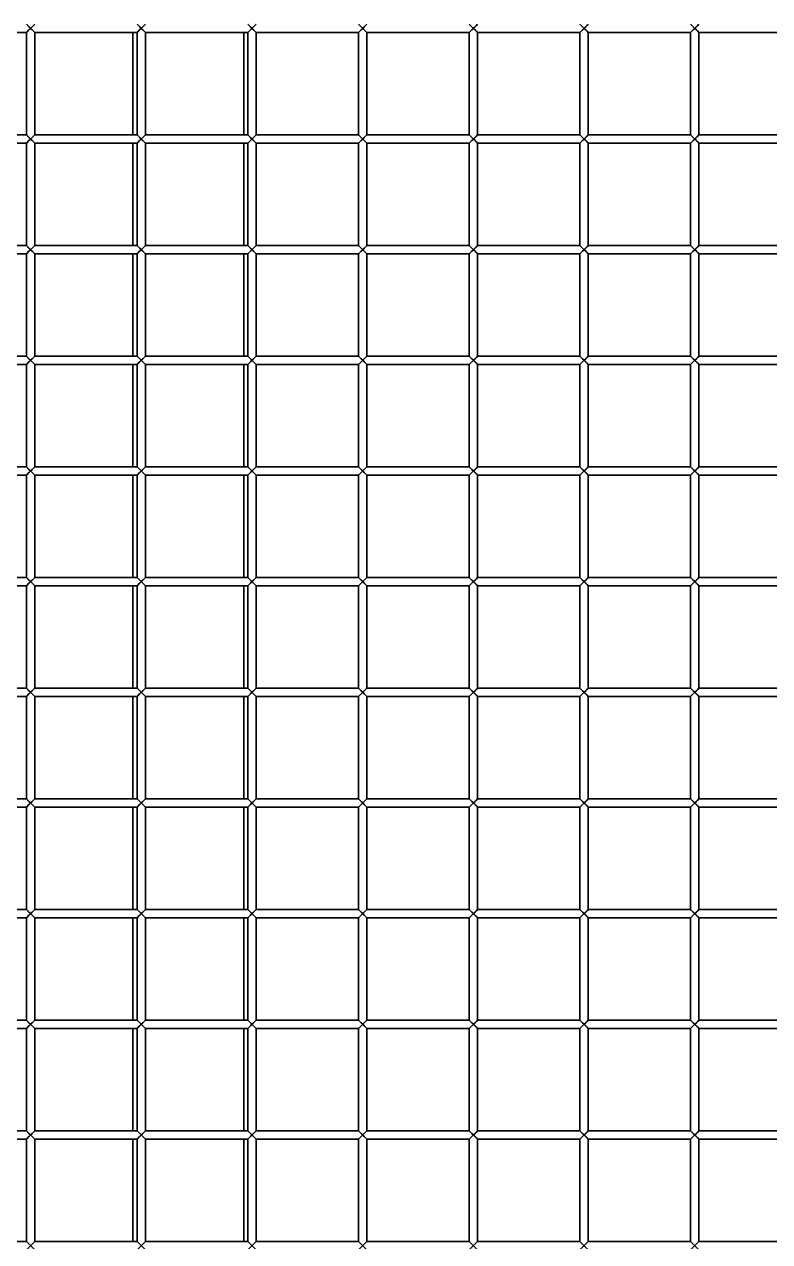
# Model space of a CAD drawing. Header units: millimetres. Extents: x 32496 to 166256, y 3504 to 23939.
# Drawn here: x 95547 to 95816.3, y 20378.4 to 20818.4 of the extents above; entities that cross this region are included whole.
import ezdxf

# ---------------------------------------------------------------- set-up
doc = ezdxf.new("R2010")
doc.units = ezdxf.units.MM
doc.layers.get('0').update_dxf_attribs({"lineweight": 35})

# ---------------------------------------------------------------- blocks, each defined once
blk = doc.blocks.new('8-1250')
at = {"linetype": 'Continuous'}
for p, q in [((-4452.13, -33944.79), (-4415.13, -33944.79)), ((-4412.13, -33944.79), (-4415.13, -33941.79)), ((-4415.13, -33944.79), (-4412.13, -33941.79)), ((-4415.13, -33944.79), (-4415.13, -33981.79)), ((-4415.01, -33944.67), (-4414.22, -33943.88)), ((-4414.22, -33943.88), (-4413.63, -33943.29)), ((-4412.13, -33944.79), (-4412.13, -33981.79)), ((-4412.13, -33944.79), (-4375.13, -33944.79)), ((-4376.63, -33944.79), (-4376.63, -33981.79)), ((-4372.13, -33944.79), (-4375.13, -33941.79)), ((-4375.13, -33944.79), (-4372.13, -33941.79)), ((-4375.13, -33944.79), (-4375.13, -33981.79)), ((-4375.01, -33944.67), (-4374.22, -33943.88)), ((-4374.22, -33943.88), (-4373.63, -33943.29)), ((-4372.13, -33944.79), (-4372.13, -33981.79)), ((-4372.13, -33944.79), (-4335.13, -33944.79)), ((-4336.63, -33944.79), (-4336.63, -33981.79)), ((-4332.13, -33944.79), (-4335.13, -33941.79)), ((-4335.13, -33944.79), (-4332.13, -33941.79)), ((-4335.13, -33944.79), (-4335.13, -33981.79)), ((-4335.01, -33944.67), (-4334.22, -33943.88)), ((-4334.22, -33943.88), (-4333.63, -33943.29)), ((-4332.13, -33944.79), (-4332.13, -33981.79)), ((-4332.13, -33944.79), (-4295.13, -33944.79)), ((-4292.13, -33944.79), (-4295.13, -33941.79)), ((-4295.13, -33944.79), (-4292.13, -33941.79)), ((-4295.13, -33944.79), (-4295.13, -33981.79)), ((-4295.01, -33944.67), (-4294.22, -33943.88)), ((-4294.22, -33943.88), (-4293.63, -33943.29)), ((-4292.13, -33944.79), (-4292.13, -33981.79)), ((-4292.13, -33944.79), (-4255.13, -33944.79)), ((-4252.13, -33944.79), (-4255.13, -33941.79)), ((-4255.13, -33944.79), (-4252.13, -33941.79)), ((-4255.13, -33944.79), (-4255.13, -33981.79)), ((-4255.01, -33944.67), (-4254.22, -33943.88)), ((-4254.22, -33943.88), (-4253.63, -33943.29)), ((-4252.13, -33944.79), (-4252.13, -33981.79)), ((-4252.13, -33944.79), (-4215.13, -33944.79)), ((-4212.13, -33944.79), (-4215.13, -33941.79)), ((-4215.13, -33944.79), (-4212.13, -33941.79)), ((-4215.13, -33944.79), (-4215.13, -33981.79)), ((-4215.01, -33944.67), (-4214.22, -33943.88)), ((-4214.22, -33943.88), (-4213.63, -33943.29)), ((-4212.13, -33944.79), (-4212.13, -33981.79)), ((-4212.13, -33944.79), (-4175.13, -33944.79)), ((-4172.13, -33944.79), (-4175.13, -33941.79)), ((-4175.13, -33944.79), (-4172.13, -33941.79)), ((-4175.13, -33944.79), (-4175.13, -33981.79)), ((-4175.01, -33944.67), (-4174.22, -33943.88)), ((-4174.22, -33943.88), (-4173.63, -33943.29)), ((-4172.13, -33944.79), (-4172.13, -33981.79)), ((-4172.13, -33944.79), (-4135.13, -33944.79)), ((-4452.13, -33981.79), (-4415.13, -33981.79)), ((-4452.13, -33984.79), (-4415.13, -33984.79)), ((-4412.13, -33984.79), (-4415.13, -33981.79)), ((-4415.13, -33984.79), (-4412.13, -33981.79)), ((-4415.13, -33984.79), (-4415.13, -34021.79)), ((-4415.01, -33984.67), (-4414.22, -33983.88)), ((-4414.22, -33983.88), (-4413.63, -33983.29)), ((-4412.13, -33981.79), (-4375.13, -33981.79)), ((-4412.13, -33984.79), (-4412.13, -34021.79)), ((-4412.13, -33984.79), (-4375.13, -33984.79)), ((-4376.63, -33984.79), (-4376.63, -34021.79)), ((-4372.13, -33984.79), (-4375.13, -33981.79)), ((-4375.13, -33984.79), (-4372.13, -33981.79)), ((-4375.13, -33984.79), (-4375.13, -34021.79)), ((-4375.01, -33984.67), (-4374.22, -33983.88)), ((-4374.22, -33983.88), (-4373.63, -33983.29)), ((-4372.13, -33981.79), (-4335.13, -33981.79)), ((-4372.13, -33984.79), (-4372.13, -34021.79)), ((-4372.13, -33984.79), (-4335.13, -33984.79)), ((-4336.63, -33984.79), (-4336.63, -34021.79)), ((-4332.13, -33984.79), (-4335.13, -33981.79)), ((-4335.13, -33984.79), (-4332.13, -33981.79)), ((-4335.13, -33984.79), (-4335.13, -34021.79)), ((-4335.01, -33984.67), (-4334.22, -33983.88)), ((-4334.22, -33983.88), (-4333.63, -33983.29)), ((-4332.13, -33981.79), (-4295.13, -33981.79)), ((-4332.13, -33984.79), (-4332.13, -34021.79)), ((-4332.13, -33984.79), (-4295.13, -33984.79)), ((-4292.13, -33984.79), (-4295.13, -33981.79)), ((-4295.13, -33984.79), (-4292.13, -33981.79)), ((-4295.13, -33984.79), (-4295.13, -34021.79)), ((-4295.01, -33984.67), (-4294.22, -33983.88)), ((-4294.22, -33983.88), (-4293.63, -33983.29)), ((-4292.13, -33981.79), (-4255.13, -33981.79)), ((-4292.13, -33984.79), (-4292.13, -34021.79)), ((-4292.13, -33984.79), (-4255.13, -33984.79)), ((-4252.13, -33984.79), (-4255.13, -33981.79)), ((-4255.13, -33984.79), (-4252.13, -33981.79)), ((-4255.13, -33984.79), (-4255.13, -34021.79)), ((-4255.01, -33984.67), (-4254.22, -33983.88)), ((-4254.22, -33983.88), (-4253.63, -33983.29)), ((-4252.13, -33981.79), (-4215.13, -33981.79)), ((-4252.13, -33984.79), (-4252.13, -34021.79)), ((-4252.13, -33984.79), (-4215.13, -33984.79)), ((-4212.13, -33984.79), (-4215.13, -33981.79)), ((-4215.13, -33984.79), (-4212.13, -33981.79)), ((-4215.13, -33984.79), (-4215.13, -34021.79)), ((-4215.01, -33984.67), (-4214.22, -33983.88)), ((-4214.22, -33983.88), (-4213.63, -33983.29)), ((-4212.13, -33981.79), (-4175.13, -33981.79)), ((-4212.13, -33984.79), (-4212.13, -34021.79)), ((-4212.13, -33984.79), (-4175.13, -33984.79)), ((-4172.13, -33984.79), (-4175.13, -33981.79)), ((-4175.13, -33984.79), (-4172.13, -33981.79)), ((-4175.13, -33984.79), (-4175.13, -34021.79)), ((-4175.01, -33984.67), (-4174.22, -33983.88)), ((-4174.22, -33983.88), (-4173.63, -33983.29)), ((-4172.13, -33981.79), (-4135.13, -33981.79)), ((-4172.13, -33984.79), (-4172.13, -34021.79)), ((-4172.13, -33984.79), (-4135.13, -33984.79)), ((-4452.13, -34021.79), (-4415.13, -34021.79)), ((-4452.13, -34024.79), (-4415.13, -34024.79)), ((-4412.13, -34024.79), (-4415.13, -34021.79)), ((-4415.13, -34024.79), (-4412.13, -34021.79)), ((-4415.13, -34024.79), (-4415.13, -34061.79)), ((-4415.01, -34024.67), (-4414.22, -34023.88)), ((-4414.22, -34023.88), (-4413.63, -34023.29)), ((-4412.13, -34021.79), (-4375.13, -34021.79)), ((-4412.13, -34024.79), (-4412.13, -34061.79)), ((-4412.13, -34024.79), (-4375.13, -34024.79)), ((-4376.63, -34024.79), (-4376.63, -34061.79)), ((-4372.13, -34024.79), (-4375.13, -34021.79)), ((-4375.13, -34024.79), (-4372.13, -34021.79)), ((-4375.13, -34024.79), (-4375.13, -34061.79)), ((-4375.01, -34024.67), (-4374.22, -34023.88)), ((-4374.22, -34023.88), (-4373.63, -34023.29)), ((-4372.13, -34021.79), (-4335.13, -34021.79)), ((-4372.13, -34024.79), (-4372.13, -34061.79)), ((-4372.13, -34024.79), (-4335.13, -34024.79)), ((-4336.63, -34024.79), (-4336.63, -34061.79)), ((-4332.13, -34024.79), (-4335.13, -34021.79)), ((-4335.13, -34024.79), (-4332.13, -34021.79)), ((-4335.13, -34024.79), (-4335.13, -34061.79)), ((-4335.01, -34024.67), (-4334.22, -34023.88)), ((-4334.22, -34023.88), (-4333.63, -34023.29)), ((-4332.13, -34021.79), (-4295.13, -34021.79)), ((-4332.13, -34024.79), (-4332.13, -34061.79)), ((-4332.13, -34024.79), (-4295.13, -34024.79)), ((-4292.13, -34024.79), (-4295.13, -34021.79)), ((-4295.13, -34024.79), (-4292.13, -34021.79)), ((-4295.13, -34024.79), (-4295.13, -34061.79)), ((-4295.01, -34024.67), (-4294.22, -34023.88)), ((-4294.22, -34023.88), (-4293.63, -34023.29)), ((-4292.13, -34021.79), (-4255.13, -34021.79)), ((-4292.13, -34024.79), (-4292.13, -34061.79)), ((-4292.13, -34024.79), (-4255.13, -34024.79)), ((-4252.13, -34024.79), (-4255.13, -34021.79)), ((-4255.13, -34024.79), (-4252.13, -34021.79)), ((-4255.13, -34024.79), (-4255.13, -34061.79)), ((-4255.01, -34024.67), (-4254.22, -34023.88)), ((-4254.22, -34023.88), (-4253.63, -34023.29)), ((-4252.13, -34021.79), (-4215.13, -34021.79)), ((-4252.13, -34024.79), (-4252.13, -34061.79)), ((-4252.13, -34024.79), (-4215.13, -34024.79)), ((-4212.13, -34024.79), (-4215.13, -34021.79)), ((-4215.13, -34024.79), (-4212.13, -34021.79)), ((-4215.13, -34024.79), (-4215.13, -34061.79)), ((-4215.01, -34024.67), (-4214.22, -34023.88)), ((-4214.22, -34023.88), (-4213.63, -34023.29)), ((-4212.13, -34021.79), (-4175.13, -34021.79)), ((-4212.13, -34024.79), (-4212.13, -34061.79)), ((-4212.13, -34024.79), (-4175.13, -34024.79)), ((-4172.13, -34024.79), (-4175.13, -34021.79)), ((-4175.13, -34024.79), (-4172.13, -34021.79)), ((-4175.13, -34024.79), (-4175.13, -34061.79)), ((-4175.01, -34024.67), (-4174.22, -34023.88)), ((-4174.22, -34023.88), (-4173.63, -34023.29)), ((-4172.13, -34021.79), (-4135.13, -34021.79)), ((-4172.13, -34024.79), (-4172.13, -34061.79)), ((-4172.13, -34024.79), (-4135.13, -34024.79)), ((-4452.13, -34061.79), (-4415.13, -34061.79)), ((-4452.13, -34064.79), (-4415.13, -34064.79)), ((-4412.13, -34064.79), (-4415.13, -34061.79)), ((-4415.13, -34064.79), (-4412.13, -34061.79)), ((-4415.13, -34064.79), (-4415.13, -34101.79)), ((-4415.01, -34064.67), (-4414.22, -34063.88)), ((-4414.22, -34063.88), (-4413.63, -34063.29)), ((-4412.13, -34061.79), (-4375.13, -34061.79)), ((-4412.13, -34064.79), (-4412.13, -34101.79)), ((-4412.13, -34064.79), (-4375.13, -34064.79)), ((-4376.63, -34064.79), (-4376.63, -34101.79)), ((-4372.13, -34064.79), (-4375.13, -34061.79)), ((-4375.13, -34064.79), (-4372.13, -34061.79)), ((-4375.13, -34064.79), (-4375.13, -34101.79)), ((-4375.01, -34064.67), (-4374.22, -34063.88)), ((-4374.22, -34063.88), (-4373.63, -34063.29)), ((-4372.13, -34061.79), (-4335.13, -34061.79)), ((-4372.13, -34064.79), (-4372.13, -34101.79)), ((-4372.13, -34064.79), (-4335.13, -34064.79)), ((-4336.63, -34064.79), (-4336.63, -34101.79)), ((-4332.13, -34064.79), (-4335.13, -34061.79)), ((-4335.13, -34064.79), (-4332.13, -34061.79)), ((-4335.13, -34064.79), (-4335.13, -34101.79)), ((-4335.01, -34064.67), (-4334.22, -34063.88)), ((-4334.22, -34063.88), (-4333.63, -34063.29)), ((-4332.13, -34061.79), (-4295.13, -34061.79)), ((-4332.13, -34064.79), (-4332.13, -34101.79)), ((-4332.13, -34064.79), (-4295.13, -34064.79)), ((-4292.13, -34064.79), (-4295.13, -34061.79)), ((-4295.13, -34064.79), (-4292.13, -34061.79)), ((-4295.13, -34064.79), (-4295.13, -34101.79)), ((-4295.01, -34064.67), (-4294.22, -34063.88)), ((-4294.22, -34063.88), (-4293.63, -34063.29)), ((-4292.13, -34061.79), (-4255.13, -34061.79)), ((-4292.13, -34064.79), (-4292.13, -34101.79)), ((-4292.13, -34064.79), (-4255.13, -34064.79)), ((-4252.13, -34064.79), (-4255.13, -34061.79)), ((-4255.13, -34064.79), (-4252.13, -34061.79)), ((-4255.13, -34064.79), (-4255.13, -34101.79)), ((-4255.01, -34064.67), (-4254.22, -34063.88)), ((-4254.22, -34063.88), (-4253.63, -34063.29)), ((-4252.13, -34061.79), (-4215.13, -34061.79)), ((-4252.13, -34064.79), (-4252.13, -34101.79)), ((-4252.13, -34064.79), (-4215.13, -34064.79)), ((-4212.13, -34064.79), (-4215.13, -34061.79)), ((-4215.13, -34064.79), (-4212.13, -34061.79)), ((-4215.13, -34064.79), (-4215.13, -34101.79)), ((-4215.01, -34064.67), (-4214.22, -34063.88)), ((-4214.22, -34063.88), (-4213.63, -34063.29)), ((-4212.13, -34061.79), (-4175.13, -34061.79)), ((-4212.13, -34064.79), (-4212.13, -34101.79)), ((-4212.13, -34064.79), (-4175.13, -34064.79)), ((-4172.13, -34064.79), (-4175.13, -34061.79)), ((-4175.13, -34064.79), (-4172.13, -34061.79)), ((-4175.13, -34064.79), (-4175.13, -34101.79)), ((-4175.01, -34064.67), (-4174.22, -34063.88)), ((-4174.22, -34063.88), (-4173.63, -34063.29)), ((-4172.13, -34061.79), (-4135.13, -34061.79)), ((-4172.13, -34064.79), (-4172.13, -34101.79)), ((-4172.13, -34064.79), (-4135.13, -34064.79)), ((-4452.13, -34101.79), (-4415.13, -34101.79)), ((-4412.13, -34104.79), (-4415.13, -34101.79)), ((-4415.13, -34104.79), (-4412.13, -34101.79)), ((-4415.01, -34104.67), (-4414.22, -34103.88)), ((-4414.22, -34103.88), (-4413.63, -34103.29)), ((-4412.13, -34101.79), (-4375.13, -34101.79)), ((-4372.13, -34104.79), (-4375.13, -34101.79)), ((-4375.13, -34104.79), (-4372.13, -34101.79)), ((-4375.01, -34104.67), (-4374.22, -34103.88)), ((-4374.22, -34103.88), (-4373.63, -34103.29)), ((-4372.13, -34101.79), (-4335.13, -34101.79)), ((-4332.13, -34104.79), (-4335.13, -34101.79)), ((-4335.13, -34104.79), (-4332.13, -34101.79)), ((-4335.01, -34104.67), (-4334.22, -34103.88)), ((-4334.22, -34103.88), (-4333.63, -34103.29)), ((-4332.13, -34101.79), (-4295.13, -34101.79)), ((-4292.13, -34104.79), (-4295.13, -34101.79)), ((-4295.13, -34104.79), (-4292.13, -34101.79)), ((-4295.01, -34104.67), (-4294.22, -34103.88)), ((-4294.22, -34103.88), (-4293.63, -34103.29)), ((-4292.13, -34101.79), (-4255.13, -34101.79)), ((-4252.13, -34104.79), (-4255.13, -34101.79)), ((-4255.13, -34104.79), (-4252.13, -34101.79)), ((-4255.01, -34104.67), (-4254.22, -34103.88)), ((-4254.22, -34103.88), (-4253.63, -34103.29)), ((-4252.13, -34101.79), (-4215.13, -34101.79)), ((-4212.13, -34104.79), (-4215.13, -34101.79)), ((-4215.13, -34104.79), (-4212.13, -34101.79)), ((-4215.01, -34104.67), (-4214.22, -34103.88)), ((-4214.22, -34103.88), (-4213.63, -34103.29)), ((-4212.13, -34101.79), (-4175.13, -34101.79)), ((-4172.13, -34104.79), (-4175.13, -34101.79)), ((-4175.13, -34104.79), (-4172.13, -34101.79)), ((-4175.01, -34104.67), (-4174.22, -34103.88)), ((-4174.22, -34103.88), (-4173.63, -34103.29)), ((-4172.13, -34101.79), (-4135.13, -34101.79)), ((-4452.13, -34104.79), (-4415.13, -34104.79)), ((-4415.13, -34104.79), (-4415.13, -34141.79)), ((-4412.13, -34104.79), (-4412.13, -34141.79)), ((-4412.13, -34104.79), (-4375.13, -34104.79)), ((-4376.63, -34104.79), (-4376.63, -34141.79)), ((-4375.13, -34104.79), (-4375.13, -34141.79)), ((-4372.13, -34104.79), (-4372.13, -34141.79)), ((-4372.13, -34104.79), (-4335.13, -34104.79)), ((-4336.63, -34104.79), (-4336.63, -34141.79)), ((-4335.13, -34104.79), (-4335.13, -34141.79)), ((-4332.13, -34104.79), (-4332.13, -34141.79)), ((-4332.13, -34104.79), (-4295.13, -34104.79)), ((-4295.13, -34104.79), (-4295.13, -34141.79)), ((-4292.13, -34104.79), (-4292.13, -34141.79)), ((-4292.13, -34104.79), (-4255.13, -34104.79)), ((-4255.13, -34104.79), (-4255.13, -34141.79)), ((-4252.13, -34104.79), (-4252.13, -34141.79)), ((-4252.13, -34104.79), (-4215.13, -34104.79)), ((-4215.13, -34104.79), (-4215.13, -34141.79)), ((-4212.13, -34104.79), (-4212.13, -34141.79)), ((-4212.13, -34104.79), (-4175.13, -34104.79)), ((-4175.13, -34104.79), (-4175.13, -34141.79)), ((-4172.13, -34104.79), (-4172.13, -34141.79)), ((-4172.13, -34104.79), (-4135.13, -34104.79)), ((-4452.13, -34141.79), (-4415.13, -34141.79)), ((-4412.13, -34144.79), (-4415.13, -34141.79)), ((-4415.13, -34144.79), (-4412.13, -34141.79)), ((-4415.01, -34144.67), (-4414.22, -34143.88)), ((-4414.22, -34143.88), (-4413.63, -34143.29)), ((-4412.13, -34141.79), (-4375.13, -34141.79)), ((-4372.13, -34144.79), (-4375.13, -34141.79)), ((-4375.13, -34144.79), (-4372.13, -34141.79)), ((-4375.01, -34144.67), (-4374.22, -34143.88)), ((-4374.22, -34143.88), (-4373.63, -34143.29)), ((-4372.13, -34141.79), (-4335.13, -34141.79)), ((-4332.13, -34144.79), (-4335.13, -34141.79)), ((-4335.13, -34144.79), (-4332.13, -34141.79)), ((-4335.01, -34144.67), (-4334.22, -34143.88)), ((-4334.22, -34143.88), (-4333.63, -34143.29)), ((-4332.13, -34141.79), (-4295.13, -34141.79)), ((-4292.13, -34144.79), (-4295.13, -34141.79)), ((-4295.13, -34144.79), (-4292.13, -34141.79)), ((-4295.01, -34144.67), (-4294.22, -34143.88)), ((-4294.22, -34143.88), (-4293.63, -34143.29)), ((-4292.13, -34141.79), (-4255.13, -34141.79)), ((-4252.13, -34144.79), (-4255.13, -34141.79)), ((-4255.13, -34144.79), (-4252.13, -34141.79)), ((-4255.01, -34144.67), (-4254.22, -34143.88)), ((-4254.22, -34143.88), (-4253.63, -34143.29)), ((-4252.13, -34141.79), (-4215.13, -34141.79)), ((-4212.13, -34144.79), (-4215.13, -34141.79)), ((-4215.13, -34144.79), (-4212.13, -34141.79)), ((-4215.01, -34144.67), (-4214.22, -34143.88)), ((-4214.22, -34143.88), (-4213.63, -34143.29)), ((-4212.13, -34141.79), (-4175.13, -34141.79)), ((-4172.13, -34144.79), (-4175.13, -34141.79)), ((-4175.13, -34144.79), (-4172.13, -34141.79)), ((-4175.01, -34144.67), (-4174.22, -34143.88)), ((-4174.22, -34143.88), (-4173.63, -34143.29)), ((-4172.13, -34141.79), (-4135.13, -34141.79)), ((-4452.13, -34144.79), (-4415.13, -34144.79)), ((-4415.13, -34144.79), (-4415.13, -34181.79)), ((-4412.13, -34144.79), (-4412.13, -34181.79)), ((-4412.13, -34144.79), (-4375.13, -34144.79)), ((-4376.63, -34144.79), (-4376.63, -34181.79)), ((-4375.13, -34144.79), (-4375.13, -34181.79)), ((-4372.13, -34144.79), (-4372.13, -34181.79)), ((-4372.13, -34144.79), (-4335.13, -34144.79)), ((-4336.63, -34144.79), (-4336.63, -34181.79)), ((-4335.13, -34144.79), (-4335.13, -34181.79)), ((-4332.13, -34144.79), (-4332.13, -34181.79)), ((-4332.13, -34144.79), (-4295.13, -34144.79)), ((-4295.13, -34144.79), (-4295.13, -34181.79)), ((-4292.13, -34144.79), (-4292.13, -34181.79)), ((-4292.13, -34144.79), (-4255.13, -34144.79)), ((-4255.13, -34144.79), (-4255.13, -34181.79)), ((-4252.13, -34144.79), (-4252.13, -34181.79)), ((-4252.13, -34144.79), (-4215.13, -34144.79)), ((-4215.13, -34144.79), (-4215.13, -34181.79)), ((-4212.13, -34144.79), (-4212.13, -34181.79)), ((-4212.13, -34144.79), (-4175.13, -34144.79)), ((-4175.13, -34144.79), (-4175.13, -34181.79)), ((-4172.13, -34144.79), (-4172.13, -34181.79)), ((-4172.13, -34144.79), (-4135.13, -34144.79)), ((-4452.13, -34181.79), (-4415.13, -34181.79)), ((-4412.13, -34184.79), (-4415.13, -34181.79)), ((-4415.13, -34184.79), (-4412.13, -34181.79)), ((-4414.22, -34183.88), (-4413.63, -34183.29)), ((-4412.13, -34181.79), (-4375.13, -34181.79)), ((-4372.13, -34184.79), (-4375.13, -34181.79)), ((-4375.13, -34184.79), (-4372.13, -34181.79)), ((-4374.22, -34183.88), (-4373.63, -34183.29)), ((-4372.13, -34181.79), (-4335.13, -34181.79)), ((-4332.13, -34184.79), (-4335.13, -34181.79)), ((-4335.13, -34184.79), (-4332.13, -34181.79)), ((-4334.22, -34183.88), (-4333.63, -34183.29)), ((-4332.13, -34181.79), (-4295.13, -34181.79)), ((-4292.13, -34184.79), (-4295.13, -34181.79)), ((-4295.13, -34184.79), (-4292.13, -34181.79)), ((-4294.22, -34183.88), (-4293.63, -34183.29)), ((-4292.13, -34181.79), (-4255.13, -34181.79)), ((-4252.13, -34184.79), (-4255.13, -34181.79)), ((-4255.13, -34184.79), (-4252.13, -34181.79)), ((-4254.22, -34183.88), (-4253.63, -34183.29)), ((-4252.13, -34181.79), (-4215.13, -34181.79)), ((-4212.13, -34184.79), (-4215.13, -34181.79)), ((-4215.13, -34184.79), (-4212.13, -34181.79)), ((-4214.22, -34183.88), (-4213.63, -34183.29)), ((-4212.13, -34181.79), (-4175.13, -34181.79)), ((-4172.13, -34184.79), (-4175.13, -34181.79)), ((-4175.13, -34184.79), (-4172.13, -34181.79)), ((-4174.22, -34183.88), (-4173.63, -34183.29)), ((-4172.13, -34181.79), (-4135.13, -34181.79)), ((-4452.13, -34184.79), (-4415.13, -34184.79)), ((-4415.13, -34184.79), (-4415.13, -34221.79)), ((-4415.01, -34184.67), (-4414.22, -34183.88)), ((-4412.13, -34184.79), (-4412.13, -34221.79)), ((-4412.13, -34184.79), (-4375.13, -34184.79)), ((-4376.63, -34184.79), (-4376.63, -34221.79)), ((-4375.13, -34184.79), (-4375.13, -34221.79)), ((-4375.01, -34184.67), (-4374.22, -34183.88)), ((-4372.13, -34184.79), (-4372.13, -34221.79)), ((-4372.13, -34184.79), (-4335.13, -34184.79)), ((-4336.63, -34184.79), (-4336.63, -34221.79)), ((-4335.13, -34184.79), (-4335.13, -34221.79)), ((-4335.01, -34184.67), (-4334.22, -34183.88)), ((-4332.13, -34184.79), (-4332.13, -34221.79)), ((-4332.13, -34184.79), (-4295.13, -34184.79)), ((-4295.13, -34184.79), (-4295.13, -34221.79)), ((-4295.01, -34184.67), (-4294.22, -34183.88)), ((-4292.13, -34184.79), (-4292.13, -34221.79)), ((-4292.13, -34184.79), (-4255.13, -34184.79)), ((-4255.13, -34184.79), (-4255.13, -34221.79)), ((-4255.01, -34184.67), (-4254.22, -34183.88)), ((-4252.13, -34184.79), (-4252.13, -34221.79)), ((-4252.13, -34184.79), (-4215.13, -34184.79)), ((-4215.13, -34184.79), (-4215.13, -34221.79)), ((-4215.01, -34184.67), (-4214.22, -34183.88)), ((-4212.13, -34184.79), (-4212.13, -34221.79)), ((-4212.13, -34184.79), (-4175.13, -34184.79)), ((-4175.13, -34184.79), (-4175.13, -34221.79)), ((-4175.01, -34184.67), (-4174.22, -34183.88)), ((-4172.13, -34184.79), (-4172.13, -34221.79)), ((-4172.13, -34184.79), (-4135.13, -34184.79)), ((-4452.13, -34221.79), (-4415.13, -34221.79)), ((-4412.13, -34224.79), (-4415.13, -34221.79)), ((-4415.13, -34224.79), (-4412.13, -34221.79)), ((-4412.13, -34221.79), (-4375.13, -34221.79)), ((-4372.13, -34224.79), (-4375.13, -34221.79)), ((-4375.13, -34224.79), (-4372.13, -34221.79)), ((-4372.13, -34221.79), (-4335.13, -34221.79)), ((-4332.13, -34224.79), (-4335.13, -34221.79)), ((-4335.13, -34224.79), (-4332.13, -34221.79)), ((-4332.13, -34221.79), (-4295.13, -34221.79)), ((-4292.13, -34224.79), (-4295.13, -34221.79)), ((-4295.13, -34224.79), (-4292.13, -34221.79)), ((-4292.13, -34221.79), (-4255.13, -34221.79)), ((-4252.13, -34224.79), (-4255.13, -34221.79)), ((-4255.13, -34224.79), (-4252.13, -34221.79)), ((-4252.13, -34221.79), (-4215.13, -34221.79)), ((-4212.13, -34224.79), (-4215.13, -34221.79)), ((-4215.13, -34224.79), (-4212.13, -34221.79)), ((-4212.13, -34221.79), (-4175.13, -34221.79)), ((-4172.13, -34224.79), (-4175.13, -34221.79)), ((-4175.13, -34224.79), (-4172.13, -34221.79)), ((-4172.13, -34221.79), (-4135.13, -34221.79)), ((-4452.13, -34224.79), (-4415.13, -34224.79)), ((-4415.13, -34224.79), (-4415.13, -34261.79)), ((-4415.01, -34224.67), (-4414.22, -34223.88)), ((-4414.22, -34223.88), (-4413.63, -34223.29)), ((-4412.13, -34224.79), (-4412.13, -34261.79)), ((-4412.13, -34224.79), (-4375.13, -34224.79)), ((-4376.63, -34224.79), (-4376.63, -34261.79)), ((-4375.13, -34224.79), (-4375.13, -34261.79)), ((-4375.01, -34224.67), (-4374.22, -34223.88)), ((-4374.22, -34223.88), (-4373.63, -34223.29)), ((-4372.13, -34224.79), (-4372.13, -34261.79)), ((-4372.13, -34224.79), (-4335.13, -34224.79)), ((-4336.63, -34224.79), (-4336.63, -34261.79)), ((-4335.13, -34224.79), (-4335.13, -34261.79)), ((-4335.01, -34224.67), (-4334.22, -34223.88)), ((-4334.22, -34223.88), (-4333.63, -34223.29)), ((-4332.13, -34224.79), (-4332.13, -34261.79)), ((-4332.13, -34224.79), (-4295.13, -34224.79)), ((-4295.13, -34224.79), (-4295.13, -34261.79)), ((-4295.01, -34224.67), (-4294.22, -34223.88)), ((-4294.22, -34223.88), (-4293.63, -34223.29)), ((-4292.13, -34224.79), (-4292.13, -34261.79)), ((-4292.13, -34224.79), (-4255.13, -34224.79)), ((-4255.13, -34224.79), (-4255.13, -34261.79)), ((-4255.01, -34224.67), (-4254.22, -34223.88)), ((-4254.22, -34223.88), (-4253.63, -34223.29)), ((-4252.13, -34224.79), (-4252.13, -34261.79)), ((-4252.13, -34224.79), (-4215.13, -34224.79)), ((-4215.13, -34224.79), (-4215.13, -34261.79)), ((-4215.01, -34224.67), (-4214.22, -34223.88)), ((-4214.22, -34223.88), (-4213.63, -34223.29)), ((-4212.13, -34224.79), (-4212.13, -34261.79)), ((-4212.13, -34224.79), (-4175.13, -34224.79)), ((-4175.13, -34224.79), (-4175.13, -34261.79)), ((-4175.01, -34224.67), (-4174.22, -34223.88)), ((-4174.22, -34223.88), (-4173.63, -34223.29)), ((-4172.13, -34224.79), (-4172.13, -34261.79)), ((-4172.13, -34224.79), (-4135.13, -34224.79)), ((-4452.13, -34261.79), (-4415.13, -34261.79)), ((-4412.13, -34264.79), (-4415.13, -34261.79)), ((-4415.13, -34264.79), (-4412.13, -34261.79)), ((-4412.13, -34261.79), (-4375.13, -34261.79)), ((-4372.13, -34264.79), (-4375.13, -34261.79)), ((-4375.13, -34264.79), (-4372.13, -34261.79)), ((-4372.13, -34261.79), (-4335.13, -34261.79)), ((-4332.13, -34264.79), (-4335.13, -34261.79)), ((-4335.13, -34264.79), (-4332.13, -34261.79)), ((-4332.13, -34261.79), (-4295.13, -34261.79)), ((-4292.13, -34264.79), (-4295.13, -34261.79)), ((-4295.13, -34264.79), (-4292.13, -34261.79)), ((-4292.13, -34261.79), (-4255.13, -34261.79)), ((-4252.13, -34264.79), (-4255.13, -34261.79)), ((-4255.13, -34264.79), (-4252.13, -34261.79)), ((-4252.13, -34261.79), (-4215.13, -34261.79)), ((-4212.13, -34264.79), (-4215.13, -34261.79)), ((-4215.13, -34264.79), (-4212.13, -34261.79)), ((-4212.13, -34261.79), (-4175.13, -34261.79)), ((-4172.13, -34264.79), (-4175.13, -34261.79)), ((-4175.13, -34264.79), (-4172.13, -34261.79)), ((-4172.13, -34261.79), (-4135.13, -34261.79)), ((-4452.13, -34264.79), (-4415.13, -34264.79)), ((-4415.13, -34264.79), (-4415.13, -34301.79)), ((-4415.01, -34264.67), (-4414.22, -34263.88)), ((-4414.22, -34263.88), (-4413.63, -34263.29)), ((-4412.13, -34264.79), (-4412.13, -34301.79)), ((-4412.13, -34264.79), (-4375.13, -34264.79)), ((-4376.63, -34264.79), (-4376.63, -34301.79)), ((-4375.13, -34264.79), (-4375.13, -34301.79)), ((-4375.01, -34264.67), (-4374.22, -34263.88)), ((-4374.22, -34263.88), (-4373.63, -34263.29)), ((-4372.13, -34264.79), (-4372.13, -34301.79)), ((-4372.13, -34264.79), (-4335.13, -34264.79)), ((-4336.63, -34264.79), (-4336.63, -34301.79)), ((-4335.13, -34264.79), (-4335.13, -34301.79)), ((-4335.01, -34264.67), (-4334.22, -34263.88)), ((-4334.22, -34263.88), (-4333.63, -34263.29)), ((-4332.13, -34264.79), (-4332.13, -34301.79)), ((-4332.13, -34264.79), (-4295.13, -34264.79)), ((-4295.13, -34264.79), (-4295.13, -34301.79)), ((-4295.01, -34264.67), (-4294.22, -34263.88)), ((-4294.22, -34263.88), (-4293.63, -34263.29)), ((-4292.13, -34264.79), (-4292.13, -34301.79)), ((-4292.13, -34264.79), (-4255.13, -34264.79)), ((-4255.13, -34264.79), (-4255.13, -34301.79)), ((-4255.01, -34264.67), (-4254.22, -34263.88)), ((-4254.22, -34263.88), (-4253.63, -34263.29)), ((-4252.13, -34264.79), (-4252.13, -34301.79)), ((-4252.13, -34264.79), (-4215.13, -34264.79)), ((-4215.13, -34264.79), (-4215.13, -34301.79)), ((-4215.01, -34264.67), (-4214.22, -34263.88)), ((-4214.22, -34263.88), (-4213.63, -34263.29)), ((-4212.13, -34264.79), (-4212.13, -34301.79)), ((-4212.13, -34264.79), (-4175.13, -34264.79)), ((-4175.13, -34264.79), (-4175.13, -34301.79)), ((-4175.01, -34264.67), (-4174.22, -34263.88)), ((-4174.22, -34263.88), (-4173.63, -34263.29)), ((-4172.13, -34264.79), (-4172.13, -34301.79)), ((-4172.13, -34264.79), (-4135.13, -34264.79)), ((-4452.13, -34301.79), (-4415.13, -34301.79)), ((-4412.13, -34304.79), (-4415.13, -34301.79)), ((-4415.13, -34304.79), (-4412.13, -34301.79)), ((-4412.13, -34301.79), (-4375.13, -34301.79)), ((-4372.13, -34304.79), (-4375.13, -34301.79)), ((-4375.13, -34304.79), (-4372.13, -34301.79)), ((-4372.13, -34301.79), (-4335.13, -34301.79)), ((-4332.13, -34304.79), (-4335.13, -34301.79)), ((-4335.13, -34304.79), (-4332.13, -34301.79)), ((-4332.13, -34301.79), (-4295.13, -34301.79)), ((-4292.13, -34304.79), (-4295.13, -34301.79)), ((-4295.13, -34304.79), (-4292.13, -34301.79)), ((-4292.13, -34301.79), (-4255.13, -34301.79)), ((-4252.13, -34304.79), (-4255.13, -34301.79)), ((-4255.13, -34304.79), (-4252.13, -34301.79)), ((-4252.13, -34301.79), (-4215.13, -34301.79)), ((-4212.13, -34304.79), (-4215.13, -34301.79)), ((-4215.13, -34304.79), (-4212.13, -34301.79)), ((-4212.13, -34301.79), (-4175.13, -34301.79)), ((-4172.13, -34304.79), (-4175.13, -34301.79)), ((-4175.13, -34304.79), (-4172.13, -34301.79)), ((-4172.13, -34301.79), (-4135.13, -34301.79)), ((-4452.13, -34304.79), (-4415.13, -34304.79)), ((-4415.13, -34304.79), (-4415.13, -34341.79)), ((-4415.01, -34304.67), (-4414.22, -34303.88)), ((-4414.22, -34303.88), (-4413.63, -34303.29)), ((-4412.13, -34304.79), (-4412.13, -34341.79)), ((-4412.13, -34304.79), (-4375.13, -34304.79)), ((-4376.63, -34304.79), (-4376.63, -34341.79)), ((-4375.13, -34304.79), (-4375.13, -34341.79)), ((-4375.01, -34304.67), (-4374.22, -34303.88)), ((-4374.22, -34303.88), (-4373.63, -34303.29)), ((-4372.13, -34304.79), (-4372.13, -34341.79)), ((-4372.13, -34304.79), (-4335.13, -34304.79)), ((-4336.63, -34304.79), (-4336.63, -34341.79)), ((-4335.13, -34304.79), (-4335.13, -34341.79)), ((-4335.01, -34304.67), (-4334.22, -34303.88)), ((-4334.22, -34303.88), (-4333.63, -34303.29)), ((-4332.13, -34304.79), (-4332.13, -34341.79)), ((-4332.13, -34304.79), (-4295.13, -34304.79)), ((-4295.13, -34304.79), (-4295.13, -34341.79)), ((-4295.01, -34304.67), (-4294.22, -34303.88)), ((-4294.22, -34303.88), (-4293.63, -34303.29)), ((-4292.13, -34304.79), (-4292.13, -34341.79)), ((-4292.13, -34304.79), (-4255.13, -34304.79)), ((-4255.13, -34304.79), (-4255.13, -34341.79)), ((-4255.01, -34304.67), (-4254.22, -34303.88)), ((-4254.22, -34303.88), (-4253.63, -34303.29)), ((-4252.13, -34304.79), (-4252.13, -34341.79)), ((-4252.13, -34304.79), (-4215.13, -34304.79)), ((-4215.13, -34304.79), (-4215.13, -34341.79)), ((-4215.01, -34304.67), (-4214.22, -34303.88)), ((-4214.22, -34303.88), (-4213.63, -34303.29)), ((-4212.13, -34304.79), (-4212.13, -34341.79)), ((-4212.13, -34304.79), (-4175.13, -34304.79)), ((-4175.13, -34304.79), (-4175.13, -34341.79)), ((-4175.01, -34304.67), (-4174.22, -34303.88)), ((-4174.22, -34303.88), (-4173.63, -34303.29)), ((-4172.13, -34304.79), (-4172.13, -34341.79)), ((-4172.13, -34304.79), (-4135.13, -34304.79)), ((-4452.13, -34341.79), (-4415.13, -34341.79)), ((-4412.13, -34344.79), (-4415.13, -34341.79)), ((-4415.13, -34344.79), (-4412.13, -34341.79)), ((-4412.13, -34341.79), (-4375.13, -34341.79)), ((-4372.13, -34344.79), (-4375.13, -34341.79)), ((-4375.13, -34344.79), (-4372.13, -34341.79)), ((-4372.13, -34341.79), (-4335.13, -34341.79)), ((-4332.13, -34344.79), (-4335.13, -34341.79)), ((-4335.13, -34344.79), (-4332.13, -34341.79)), ((-4332.13, -34341.79), (-4295.13, -34341.79)), ((-4292.13, -34344.79), (-4295.13, -34341.79)), ((-4295.13, -34344.79), (-4292.13, -34341.79)), ((-4292.13, -34341.79), (-4255.13, -34341.79)), ((-4252.13, -34344.79), (-4255.13, -34341.79)), ((-4255.13, -34344.79), (-4252.13, -34341.79)), ((-4252.13, -34341.79), (-4215.13, -34341.79)), ((-4212.13, -34344.79), (-4215.13, -34341.79)), ((-4215.13, -34344.79), (-4212.13, -34341.79)), ((-4212.13, -34341.79), (-4175.13, -34341.79)), ((-4172.13, -34344.79), (-4175.13, -34341.79)), ((-4175.13, -34344.79), (-4172.13, -34341.79)), ((-4172.13, -34341.79), (-4135.13, -34341.79)), ((-4452.13, -34344.79), (-4415.13, -34344.79)), ((-4415.13, -34344.79), (-4415.13, -34381.79)), ((-4415.01, -34344.67), (-4414.22, -34343.88)), ((-4414.22, -34343.88), (-4413.63, -34343.29)), ((-4412.13, -34344.79), (-4412.13, -34381.79)), ((-4412.13, -34344.79), (-4375.13, -34344.79)), ((-4376.63, -34344.79), (-4376.63, -34381.79)), ((-4375.13, -34344.79), (-4375.13, -34381.79)), ((-4375.01, -34344.67), (-4374.22, -34343.88)), ((-4374.22, -34343.88), (-4373.63, -34343.29)), ((-4372.13, -34344.79), (-4372.13, -34381.79)), ((-4372.13, -34344.79), (-4335.13, -34344.79)), ((-4336.63, -34344.79), (-4336.63, -34381.79)), ((-4335.13, -34344.79), (-4335.13, -34381.79)), ((-4335.01, -34344.67), (-4334.22, -34343.88)), ((-4334.22, -34343.88), (-4333.63, -34343.29)), ((-4332.13, -34344.79), (-4332.13, -34381.79)), ((-4332.13, -34344.79), (-4295.13, -34344.79)), ((-4295.13, -34344.79), (-4295.13, -34381.79)), ((-4295.01, -34344.67), (-4294.22, -34343.88)), ((-4294.22, -34343.88), (-4293.63, -34343.29)), ((-4292.13, -34344.79), (-4292.13, -34381.79)), ((-4292.13, -34344.79), (-4255.13, -34344.79)), ((-4255.13, -34344.79), (-4255.13, -34381.79)), ((-4255.01, -34344.67), (-4254.22, -34343.88)), ((-4254.22, -34343.88), (-4253.63, -34343.29)), ((-4252.13, -34344.79), (-4252.13, -34381.79)), ((-4252.13, -34344.79), (-4215.13, -34344.79)), ((-4215.13, -34344.79), (-4215.13, -34381.79)), ((-4215.01, -34344.67), (-4214.22, -34343.88)), ((-4214.22, -34343.88), (-4213.63, -34343.29)), ((-4212.13, -34344.79), (-4212.13, -34381.79)), ((-4212.13, -34344.79), (-4175.13, -34344.79)), ((-4175.13, -34344.79), (-4175.13, -34381.79)), ((-4175.01, -34344.67), (-4174.22, -34343.88)), ((-4174.22, -34343.88), (-4173.63, -34343.29)), ((-4172.13, -34344.79), (-4172.13, -34381.79)), ((-4172.13, -34344.79), (-4135.13, -34344.79)), ((-4452.13, -34381.79), (-4415.13, -34381.79)), ((-4412.13, -34384.79), (-4415.13, -34381.79)), ((-4415.13, -34384.79), (-4412.13, -34381.79)), ((-4412.13, -34381.79), (-4375.13, -34381.79)), ((-4372.13, -34384.79), (-4375.13, -34381.79)), ((-4375.13, -34384.79), (-4372.13, -34381.79)), ((-4372.13, -34381.79), (-4335.13, -34381.79)), ((-4332.13, -34384.79), (-4335.13, -34381.79)), ((-4335.13, -34384.79), (-4332.13, -34381.79)), ((-4332.13, -34381.79), (-4295.13, -34381.79)), ((-4292.13, -34384.79), (-4295.13, -34381.79)), ((-4295.13, -34384.79), (-4292.13, -34381.79)), ((-4292.13, -34381.79), (-4255.13, -34381.79)), ((-4252.13, -34384.79), (-4255.13, -34381.79)), ((-4255.13, -34384.79), (-4252.13, -34381.79)), ((-4252.13, -34381.79), (-4215.13, -34381.79)), ((-4212.13, -34384.79), (-4215.13, -34381.79)), ((-4215.13, -34384.79), (-4212.13, -34381.79)), ((-4212.13, -34381.79), (-4175.13, -34381.79)), ((-4172.13, -34384.79), (-4175.13, -34381.79)), ((-4175.13, -34384.79), (-4172.13, -34381.79)), ((-4172.13, -34381.79), (-4135.13, -34381.79))]:
    blk.add_line(p, q, dxfattribs=at)
for points in [[(-4413.63, -33943.29), (-4414.21, -33942.7), (-4414.69, -33942.23)], [(-4412.24, -33941.9), (-4412.56, -33942.22), (-4413.05, -33942.71), (-4413.63, -33943.29)], [(-4413.63, -33943.29), (-4413.04, -33943.88), (-4412.57, -33944.35), (-4412.13, -33944.79)], [(-4373.63, -33943.29), (-4374.21, -33942.7), (-4374.69, -33942.23)], [(-4372.24, -33941.9), (-4372.56, -33942.22), (-4373.05, -33942.71), (-4373.63, -33943.29)], [(-4373.63, -33943.29), (-4373.04, -33943.88), (-4372.57, -33944.35), (-4372.13, -33944.79)], [(-4333.63, -33943.29), (-4334.21, -33942.7), (-4334.69, -33942.23)], [(-4332.24, -33941.9), (-4332.56, -33942.22), (-4333.05, -33942.71), (-4333.63, -33943.29)], [(-4333.63, -33943.29), (-4333.04, -33943.88), (-4332.57, -33944.35), (-4332.13, -33944.79)], [(-4293.63, -33943.29), (-4294.21, -33942.7), (-4294.69, -33942.23)], [(-4292.24, -33941.9), (-4292.56, -33942.22), (-4293.05, -33942.71), (-4293.63, -33943.29)], [(-4293.63, -33943.29), (-4293.04, -33943.88), (-4292.57, -33944.35), (-4292.13, -33944.79)], [(-4253.63, -33943.29), (-4254.21, -33942.7), (-4254.69, -33942.23)], [(-4252.24, -33941.9), (-4252.56, -33942.22), (-4253.05, -33942.71), (-4253.63, -33943.29)], [(-4253.63, -33943.29), (-4253.04, -33943.88), (-4252.57, -33944.35), (-4252.13, -33944.79)], [(-4213.63, -33943.29), (-4214.21, -33942.7), (-4214.69, -33942.23)], [(-4212.24, -33941.9), (-4212.56, -33942.22), (-4213.05, -33942.71), (-4213.63, -33943.29)], [(-4213.63, -33943.29), (-4213.04, -33943.88), (-4212.57, -33944.35), (-4212.13, -33944.79)], [(-4173.63, -33943.29), (-4174.21, -33942.7), (-4174.69, -33942.23)], [(-4172.24, -33941.9), (-4172.56, -33942.22), (-4173.05, -33942.71), (-4173.63, -33943.29)], [(-4173.63, -33943.29), (-4173.04, -33943.88), (-4172.57, -33944.35), (-4172.13, -33944.79)], [(-4413.63, -33983.29), (-4414.21, -33982.7), (-4414.69, -33982.23)], [(-4412.24, -33981.9), (-4412.56, -33982.22), (-4413.05, -33982.71), (-4413.63, -33983.29)], [(-4413.63, -33983.29), (-4413.04, -33983.88), (-4412.57, -33984.35), (-4412.13, -33984.79)], [(-4373.63, -33983.29), (-4374.21, -33982.7), (-4374.69, -33982.23)], [(-4372.24, -33981.9), (-4372.56, -33982.22), (-4373.05, -33982.71), (-4373.63, -33983.29)], [(-4373.63, -33983.29), (-4373.04, -33983.88), (-4372.57, -33984.35), (-4372.13, -33984.79)], [(-4333.63, -33983.29), (-4334.21, -33982.7), (-4334.69, -33982.23)], [(-4332.24, -33981.9), (-4332.56, -33982.22), (-4333.05, -33982.71), (-4333.63, -33983.29)], [(-4333.63, -33983.29), (-4333.04, -33983.88), (-4332.57, -33984.35), (-4332.13, -33984.79)], [(-4293.63, -33983.29), (-4294.21, -33982.7), (-4294.69, -33982.23)], [(-4292.24, -33981.9), (-4292.56, -33982.22), (-4293.05, -33982.71), (-4293.63, -33983.29)], [(-4293.63, -33983.29), (-4293.04, -33983.88), (-4292.57, -33984.35), (-4292.13, -33984.79)], [(-4253.63, -33983.29), (-4254.21, -33982.7), (-4254.69, -33982.23)], [(-4252.24, -33981.9), (-4252.56, -33982.22), (-4253.05, -33982.71), (-4253.63, -33983.29)], [(-4253.63, -33983.29), (-4253.04, -33983.88), (-4252.57, -33984.35), (-4252.13, -33984.79)], [(-4213.63, -33983.29), (-4214.21, -33982.7), (-4214.69, -33982.23)], [(-4212.24, -33981.9), (-4212.56, -33982.22), (-4213.05, -33982.71), (-4213.63, -33983.29)], [(-4213.63, -33983.29), (-4213.04, -33983.88), (-4212.57, -33984.35), (-4212.13, -33984.79)], [(-4173.63, -33983.29), (-4174.21, -33982.7), (-4174.69, -33982.23)], [(-4172.24, -33981.9), (-4172.56, -33982.22), (-4173.05, -33982.71), (-4173.63, -33983.29)], [(-4173.63, -33983.29), (-4173.04, -33983.88), (-4172.57, -33984.35), (-4172.13, -33984.79)], [(-4413.63, -34023.29), (-4414.21, -34022.7), (-4414.69, -34022.23)], [(-4412.24, -34021.9), (-4412.56, -34022.22), (-4413.05, -34022.71), (-4413.63, -34023.29)], [(-4413.63, -34023.29), (-4413.04, -34023.88), (-4412.57, -34024.35), (-4412.13, -34024.79)], [(-4373.63, -34023.29), (-4374.21, -34022.7), (-4374.69, -34022.23)], [(-4372.24, -34021.9), (-4372.56, -34022.22), (-4373.05, -34022.71), (-4373.63, -34023.29)], [(-4373.63, -34023.29), (-4373.04, -34023.88), (-4372.57, -34024.35), (-4372.13, -34024.79)], [(-4333.63, -34023.29), (-4334.21, -34022.7), (-4334.69, -34022.23)], [(-4332.24, -34021.9), (-4332.56, -34022.22), (-4333.05, -34022.71), (-4333.63, -34023.29)], [(-4333.63, -34023.29), (-4333.04, -34023.88), (-4332.57, -34024.35), (-4332.13, -34024.79)], [(-4293.63, -34023.29), (-4294.21, -34022.7), (-4294.69, -34022.23)], [(-4292.24, -34021.9), (-4292.56, -34022.22), (-4293.05, -34022.71), (-4293.63, -34023.29)], [(-4293.63, -34023.29), (-4293.04, -34023.88), (-4292.57, -34024.35), (-4292.13, -34024.79)], [(-4253.63, -34023.29), (-4254.21, -34022.7), (-4254.69, -34022.23)], [(-4252.24, -34021.9), (-4252.56, -34022.22), (-4253.05, -34022.71), (-4253.63, -34023.29)], [(-4253.63, -34023.29), (-4253.04, -34023.88), (-4252.57, -34024.35), (-4252.13, -34024.79)], [(-4213.63, -34023.29), (-4214.21, -34022.7), (-4214.69, -34022.23)], [(-4212.24, -34021.9), (-4212.56, -34022.22), (-4213.05, -34022.71), (-4213.63, -34023.29)], [(-4213.63, -34023.29), (-4213.04, -34023.88), (-4212.57, -34024.35), (-4212.13, -34024.79)], [(-4173.63, -34023.29), (-4174.21, -34022.7), (-4174.69, -34022.23)], [(-4172.24, -34021.9), (-4172.56, -34022.22), (-4173.05, -34022.71), (-4173.63, -34023.29)], [(-4173.63, -34023.29), (-4173.04, -34023.88), (-4172.57, -34024.35), (-4172.13, -34024.79)], [(-4413.63, -34063.29), (-4414.21, -34062.7), (-4414.69, -34062.23)], [(-4412.24, -34061.9), (-4412.56, -34062.22), (-4413.05, -34062.71), (-4413.63, -34063.29)], [(-4413.63, -34063.29), (-4413.04, -34063.88), (-4412.57, -34064.35), (-4412.13, -34064.79)], [(-4373.63, -34063.29), (-4374.21, -34062.7), (-4374.69, -34062.23)], [(-4372.24, -34061.9), (-4372.56, -34062.22), (-4373.05, -34062.71), (-4373.63, -34063.29)], [(-4373.63, -34063.29), (-4373.04, -34063.88), (-4372.57, -34064.35), (-4372.13, -34064.79)], [(-4333.63, -34063.29), (-4334.21, -34062.7), (-4334.69, -34062.23)], [(-4332.24, -34061.9), (-4332.56, -34062.22), (-4333.05, -34062.71), (-4333.63, -34063.29)], [(-4333.63, -34063.29), (-4333.04, -34063.88), (-4332.57, -34064.35), (-4332.13, -34064.79)], [(-4293.63, -34063.29), (-4294.21, -34062.7), (-4294.69, -34062.23)], [(-4292.24, -34061.9), (-4292.56, -34062.22), (-4293.05, -34062.71), (-4293.63, -34063.29)], [(-4293.63, -34063.29), (-4293.04, -34063.88), (-4292.57, -34064.35), (-4292.13, -34064.79)], [(-4253.63, -34063.29), (-4254.21, -34062.7), (-4254.69, -34062.23)], [(-4252.24, -34061.9), (-4252.56, -34062.22), (-4253.05, -34062.71), (-4253.63, -34063.29)], [(-4253.63, -34063.29), (-4253.04, -34063.88), (-4252.57, -34064.35), (-4252.13, -34064.79)], [(-4213.63, -34063.29), (-4214.21, -34062.7), (-4214.69, -34062.23)], [(-4212.24, -34061.9), (-4212.56, -34062.22), (-4213.05, -34062.71), (-4213.63, -34063.29)], [(-4213.63, -34063.29), (-4213.04, -34063.88), (-4212.57, -34064.35), (-4212.13, -34064.79)], [(-4173.63, -34063.29), (-4174.21, -34062.7), (-4174.69, -34062.23)], [(-4172.24, -34061.9), (-4172.56, -34062.22), (-4173.05, -34062.71), (-4173.63, -34063.29)], [(-4173.63, -34063.29), (-4173.04, -34063.88), (-4172.57, -34064.35), (-4172.13, -34064.79)], [(-4413.63, -34103.29), (-4414.21, -34102.7), (-4414.69, -34102.23)], [(-4412.24, -34101.9), (-4412.56, -34102.22), (-4413.05, -34102.71), (-4413.63, -34103.29)], [(-4413.63, -34103.29), (-4413.04, -34103.88), (-4412.57, -34104.35), (-4412.13, -34104.79)], [(-4373.63, -34103.29), (-4374.21, -34102.7), (-4374.69, -34102.23)], [(-4372.24, -34101.9), (-4372.56, -34102.22), (-4373.05, -34102.71), (-4373.63, -34103.29)], [(-4373.63, -34103.29), (-4373.04, -34103.88), (-4372.57, -34104.35), (-4372.13, -34104.79)], [(-4333.63, -34103.29), (-4334.21, -34102.7), (-4334.69, -34102.23)], [(-4332.24, -34101.9), (-4332.56, -34102.22), (-4333.05, -34102.71), (-4333.63, -34103.29)], [(-4333.63, -34103.29), (-4333.04, -34103.88), (-4332.57, -34104.35), (-4332.13, -34104.79)], [(-4293.63, -34103.29), (-4294.21, -34102.7), (-4294.69, -34102.23)], [(-4292.24, -34101.9), (-4292.56, -34102.22), (-4293.05, -34102.71), (-4293.63, -34103.29)], [(-4293.63, -34103.29), (-4293.04, -34103.88), (-4292.57, -34104.35), (-4292.13, -34104.79)], [(-4253.63, -34103.29), (-4254.21, -34102.7), (-4254.69, -34102.23)], [(-4252.24, -34101.9), (-4252.56, -34102.22), (-4253.05, -34102.71), (-4253.63, -34103.29)], [(-4253.63, -34103.29), (-4253.04, -34103.88), (-4252.57, -34104.35), (-4252.13, -34104.79)], [(-4213.63, -34103.29), (-4214.21, -34102.7), (-4214.69, -34102.23)], [(-4212.24, -34101.9), (-4212.56, -34102.22), (-4213.05, -34102.71), (-4213.63, -34103.29)], [(-4213.63, -34103.29), (-4213.04, -34103.88), (-4212.57, -34104.35), (-4212.13, -34104.79)], [(-4173.63, -34103.29), (-4174.21, -34102.7), (-4174.69, -34102.23)], [(-4172.24, -34101.9), (-4172.56, -34102.22), (-4173.05, -34102.71), (-4173.63, -34103.29)], [(-4173.63, -34103.29), (-4173.04, -34103.88), (-4172.57, -34104.35), (-4172.13, -34104.79)], [(-4413.63, -34143.29), (-4414.21, -34142.7), (-4414.69, -34142.23)], [(-4412.24, -34141.9), (-4412.56, -34142.22), (-4413.05, -34142.71), (-4413.63, -34143.29)], [(-4413.63, -34143.29), (-4413.04, -34143.88), (-4412.57, -34144.35), (-4412.13, -34144.79)], [(-4373.63, -34143.29), (-4374.21, -34142.7), (-4374.69, -34142.23)], [(-4372.24, -34141.9), (-4372.56, -34142.22), (-4373.05, -34142.71), (-4373.63, -34143.29)], [(-4373.63, -34143.29), (-4373.04, -34143.88), (-4372.57, -34144.35), (-4372.13, -34144.79)], [(-4333.63, -34143.29), (-4334.21, -34142.7), (-4334.69, -34142.23)], [(-4332.24, -34141.9), (-4332.56, -34142.22), (-4333.05, -34142.71), (-4333.63, -34143.29)], [(-4333.63, -34143.29), (-4333.04, -34143.88), (-4332.57, -34144.35), (-4332.13, -34144.79)], [(-4293.63, -34143.29), (-4294.21, -34142.7), (-4294.69, -34142.23)], [(-4292.24, -34141.9), (-4292.56, -34142.22), (-4293.05, -34142.71), (-4293.63, -34143.29)], [(-4293.63, -34143.29), (-4293.04, -34143.88), (-4292.57, -34144.35), (-4292.13, -34144.79)], [(-4253.63, -34143.29), (-4254.21, -34142.7), (-4254.69, -34142.23)], [(-4252.24, -34141.9), (-4252.56, -34142.22), (-4253.05, -34142.71), (-4253.63, -34143.29)], [(-4253.63, -34143.29), (-4253.04, -34143.88), (-4252.57, -34144.35), (-4252.13, -34144.79)], [(-4213.63, -34143.29), (-4214.21, -34142.7), (-4214.69, -34142.23)], [(-4212.24, -34141.9), (-4212.56, -34142.22), (-4213.05, -34142.71), (-4213.63, -34143.29)], [(-4213.63, -34143.29), (-4213.04, -34143.88), (-4212.57, -34144.35), (-4212.13, -34144.79)], [(-4173.63, -34143.29), (-4174.21, -34142.7), (-4174.69, -34142.23)], [(-4172.24, -34141.9), (-4172.56, -34142.22), (-4173.05, -34142.71), (-4173.63, -34143.29)], [(-4173.63, -34143.29), (-4173.04, -34143.88), (-4172.57, -34144.35), (-4172.13, -34144.79)], [(-4413.63, -34183.29), (-4414.21, -34182.7), (-4414.69, -34182.23)], [(-4412.24, -34181.9), (-4412.56, -34182.22), (-4413.05, -34182.71), (-4413.63, -34183.29)], [(-4413.63, -34183.29), (-4413.04, -34183.88), (-4412.57, -34184.35), (-4412.13, -34184.79)], [(-4373.63, -34183.29), (-4374.21, -34182.7), (-4374.69, -34182.23)], [(-4372.24, -34181.9), (-4372.56, -34182.22), (-4373.05, -34182.71), (-4373.63, -34183.29)], [(-4373.63, -34183.29), (-4373.04, -34183.88), (-4372.57, -34184.35), (-4372.13, -34184.79)], [(-4333.63, -34183.29), (-4334.21, -34182.7), (-4334.69, -34182.23)], [(-4332.24, -34181.9), (-4332.56, -34182.22), (-4333.05, -34182.71), (-4333.63, -34183.29)], [(-4333.63, -34183.29), (-4333.04, -34183.88), (-4332.57, -34184.35), (-4332.13, -34184.79)], [(-4293.63, -34183.29), (-4294.21, -34182.7), (-4294.69, -34182.23)], [(-4292.24, -34181.9), (-4292.56, -34182.22), (-4293.05, -34182.71), (-4293.63, -34183.29)], [(-4293.63, -34183.29), (-4293.04, -34183.88), (-4292.57, -34184.35), (-4292.13, -34184.79)], [(-4253.63, -34183.29), (-4254.21, -34182.7), (-4254.69, -34182.23)], [(-4252.24, -34181.9), (-4252.56, -34182.22), (-4253.05, -34182.71), (-4253.63, -34183.29)], [(-4253.63, -34183.29), (-4253.04, -34183.88), (-4252.57, -34184.35), (-4252.13, -34184.79)], [(-4213.63, -34183.29), (-4214.21, -34182.7), (-4214.69, -34182.23)], [(-4212.24, -34181.9), (-4212.56, -34182.22), (-4213.05, -34182.71), (-4213.63, -34183.29)], [(-4213.63, -34183.29), (-4213.04, -34183.88), (-4212.57, -34184.35), (-4212.13, -34184.79)], [(-4173.63, -34183.29), (-4174.21, -34182.7), (-4174.69, -34182.23)], [(-4172.24, -34181.9), (-4172.56, -34182.22), (-4173.05, -34182.71), (-4173.63, -34183.29)], [(-4173.63, -34183.29), (-4173.04, -34183.88), (-4172.57, -34184.35), (-4172.13, -34184.79)], [(-4413.63, -34223.29), (-4414.21, -34222.7), (-4414.69, -34222.23)], [(-4412.24, -34221.9), (-4412.56, -34222.22), (-4413.05, -34222.71), (-4413.63, -34223.29)], [(-4373.63, -34223.29), (-4374.21, -34222.7), (-4374.69, -34222.23)], [(-4372.24, -34221.9), (-4372.56, -34222.22), (-4373.05, -34222.71), (-4373.63, -34223.29)], [(-4333.63, -34223.29), (-4334.21, -34222.7), (-4334.69, -34222.23)], [(-4332.24, -34221.9), (-4332.56, -34222.22), (-4333.05, -34222.71), (-4333.63, -34223.29)], [(-4293.63, -34223.29), (-4294.21, -34222.7), (-4294.69, -34222.23)], [(-4292.24, -34221.9), (-4292.56, -34222.22), (-4293.05, -34222.71), (-4293.63, -34223.29)], [(-4253.63, -34223.29), (-4254.21, -34222.7), (-4254.69, -34222.23)], [(-4252.24, -34221.9), (-4252.56, -34222.22), (-4253.05, -34222.71), (-4253.63, -34223.29)], [(-4213.63, -34223.29), (-4214.21, -34222.7), (-4214.69, -34222.23)], [(-4212.24, -34221.9), (-4212.56, -34222.22), (-4213.05, -34222.71), (-4213.63, -34223.29)], [(-4173.63, -34223.29), (-4174.21, -34222.7), (-4174.69, -34222.23)], [(-4172.24, -34221.9), (-4172.56, -34222.22), (-4173.05, -34222.71), (-4173.63, -34223.29)], [(-4413.63, -34223.29), (-4413.04, -34223.88), (-4412.57, -34224.35), (-4412.13, -34224.79)], [(-4373.63, -34223.29), (-4373.04, -34223.88), (-4372.57, -34224.35), (-4372.13, -34224.79)], [(-4333.63, -34223.29), (-4333.04, -34223.88), (-4332.57, -34224.35), (-4332.13, -34224.79)], [(-4293.63, -34223.29), (-4293.04, -34223.88), (-4292.57, -34224.35), (-4292.13, -34224.79)], [(-4253.63, -34223.29), (-4253.04, -34223.88), (-4252.57, -34224.35), (-4252.13, -34224.79)], [(-4213.63, -34223.29), (-4213.04, -34223.88), (-4212.57, -34224.35), (-4212.13, -34224.79)], [(-4173.63, -34223.29), (-4173.04, -34223.88), (-4172.57, -34224.35), (-4172.13, -34224.79)], [(-4413.63, -34263.29), (-4414.21, -34262.7), (-4414.69, -34262.23)], [(-4412.24, -34261.9), (-4412.56, -34262.22), (-4413.05, -34262.71), (-4413.63, -34263.29)], [(-4373.63, -34263.29), (-4374.21, -34262.7), (-4374.69, -34262.23)], [(-4372.24, -34261.9), (-4372.56, -34262.22), (-4373.05, -34262.71), (-4373.63, -34263.29)], [(-4333.63, -34263.29), (-4334.21, -34262.7), (-4334.69, -34262.23)], [(-4332.24, -34261.9), (-4332.56, -34262.22), (-4333.05, -34262.71), (-4333.63, -34263.29)], [(-4293.63, -34263.29), (-4294.21, -34262.7), (-4294.69, -34262.23)], [(-4292.24, -34261.9), (-4292.56, -34262.22), (-4293.05, -34262.71), (-4293.63, -34263.29)], [(-4253.63, -34263.29), (-4254.21, -34262.7), (-4254.69, -34262.23)], [(-4252.24, -34261.9), (-4252.56, -34262.22), (-4253.05, -34262.71), (-4253.63, -34263.29)], [(-4213.63, -34263.29), (-4214.21, -34262.7), (-4214.69, -34262.23)], [(-4212.24, -34261.9), (-4212.56, -34262.22), (-4213.05, -34262.71), (-4213.63, -34263.29)], [(-4173.63, -34263.29), (-4174.21, -34262.7), (-4174.69, -34262.23)], [(-4172.24, -34261.9), (-4172.56, -34262.22), (-4173.05, -34262.71), (-4173.63, -34263.29)], [(-4413.63, -34263.29), (-4413.04, -34263.88), (-4412.57, -34264.35), (-4412.13, -34264.79)], [(-4373.63, -34263.29), (-4373.04, -34263.88), (-4372.57, -34264.35), (-4372.13, -34264.79)], [(-4333.63, -34263.29), (-4333.04, -34263.88), (-4332.57, -34264.35), (-4332.13, -34264.79)], [(-4293.63, -34263.29), (-4293.04, -34263.88), (-4292.57, -34264.35), (-4292.13, -34264.79)], [(-4253.63, -34263.29), (-4253.04, -34263.88), (-4252.57, -34264.35), (-4252.13, -34264.79)], [(-4213.63, -34263.29), (-4213.04, -34263.88), (-4212.57, -34264.35), (-4212.13, -34264.79)], [(-4173.63, -34263.29), (-4173.04, -34263.88), (-4172.57, -34264.35), (-4172.13, -34264.79)], [(-4413.63, -34303.29), (-4414.21, -34302.7), (-4414.69, -34302.23)], [(-4412.24, -34301.9), (-4412.56, -34302.22), (-4413.05, -34302.71), (-4413.63, -34303.29)], [(-4373.63, -34303.29), (-4374.21, -34302.7), (-4374.69, -34302.23)], [(-4372.24, -34301.9), (-4372.56, -34302.22), (-4373.05, -34302.71), (-4373.63, -34303.29)], [(-4333.63, -34303.29), (-4334.21, -34302.7), (-4334.69, -34302.23)], [(-4332.24, -34301.9), (-4332.56, -34302.22), (-4333.05, -34302.71), (-4333.63, -34303.29)], [(-4293.63, -34303.29), (-4294.21, -34302.7), (-4294.69, -34302.23)], [(-4292.24, -34301.9), (-4292.56, -34302.22), (-4293.05, -34302.71), (-4293.63, -34303.29)], [(-4253.63, -34303.29), (-4254.21, -34302.7), (-4254.69, -34302.23)], [(-4252.24, -34301.9), (-4252.56, -34302.22), (-4253.05, -34302.71), (-4253.63, -34303.29)], [(-4213.63, -34303.29), (-4214.21, -34302.7), (-4214.69, -34302.23)], [(-4212.24, -34301.9), (-4212.56, -34302.22), (-4213.05, -34302.71), (-4213.63, -34303.29)], [(-4173.63, -34303.29), (-4174.21, -34302.7), (-4174.69, -34302.23)], [(-4172.24, -34301.9), (-4172.56, -34302.22), (-4173.05, -34302.71), (-4173.63, -34303.29)], [(-4413.63, -34303.29), (-4413.04, -34303.88), (-4412.57, -34304.35), (-4412.13, -34304.79)], [(-4373.63, -34303.29), (-4373.04, -34303.88), (-4372.57, -34304.35), (-4372.13, -34304.79)], [(-4333.63, -34303.29), (-4333.04, -34303.88), (-4332.57, -34304.35), (-4332.13, -34304.79)], [(-4293.63, -34303.29), (-4293.04, -34303.88), (-4292.57, -34304.35), (-4292.13, -34304.79)], [(-4253.63, -34303.29), (-4253.04, -34303.88), (-4252.57, -34304.35), (-4252.13, -34304.79)], [(-4213.63, -34303.29), (-4213.04, -34303.88), (-4212.57, -34304.35), (-4212.13, -34304.79)], [(-4173.63, -34303.29), (-4173.04, -34303.88), (-4172.57, -34304.35), (-4172.13, -34304.79)], [(-4412.24, -34341.9), (-4412.56, -34342.22), (-4413.05, -34342.71), (-4413.63, -34343.29)], [(-4372.24, -34341.9), (-4372.56, -34342.22), (-4373.05, -34342.71), (-4373.63, -34343.29)], [(-4332.24, -34341.9), (-4332.56, -34342.22), (-4333.05, -34342.71), (-4333.63, -34343.29)], [(-4292.24, -34341.9), (-4292.56, -34342.22), (-4293.05, -34342.71), (-4293.63, -34343.29)], [(-4252.24, -34341.9), (-4252.56, -34342.22), (-4253.05, -34342.71), (-4253.63, -34343.29)], [(-4212.24, -34341.9), (-4212.56, -34342.22), (-4213.05, -34342.71), (-4213.63, -34343.29)], [(-4172.24, -34341.9), (-4172.56, -34342.22), (-4173.05, -34342.71), (-4173.63, -34343.29)], [(-4413.63, -34343.29), (-4414.21, -34342.7), (-4414.69, -34342.23)], [(-4413.63, -34343.29), (-4413.04, -34343.88), (-4412.57, -34344.35), (-4412.13, -34344.79)], [(-4373.63, -34343.29), (-4374.21, -34342.7), (-4374.69, -34342.23)], [(-4373.63, -34343.29), (-4373.04, -34343.88), (-4372.57, -34344.35), (-4372.13, -34344.79)], [(-4333.63, -34343.29), (-4334.21, -34342.7), (-4334.69, -34342.23)], [(-4333.63, -34343.29), (-4333.04, -34343.88), (-4332.57, -34344.35), (-4332.13, -34344.79)], [(-4293.63, -34343.29), (-4294.21, -34342.7), (-4294.69, -34342.23)], [(-4293.63, -34343.29), (-4293.04, -34343.88), (-4292.57, -34344.35), (-4292.13, -34344.79)], [(-4253.63, -34343.29), (-4254.21, -34342.7), (-4254.69, -34342.23)], [(-4253.63, -34343.29), (-4253.04, -34343.88), (-4252.57, -34344.35), (-4252.13, -34344.79)], [(-4213.63, -34343.29), (-4214.21, -34342.7), (-4214.69, -34342.23)], [(-4213.63, -34343.29), (-4213.04, -34343.88), (-4212.57, -34344.35), (-4212.13, -34344.79)], [(-4173.63, -34343.29), (-4174.21, -34342.7), (-4174.69, -34342.23)], [(-4173.63, -34343.29), (-4173.04, -34343.88), (-4172.57, -34344.35), (-4172.13, -34344.79)]]:
    blk.add_lwpolyline(points, dxfattribs=at)

msp = doc.modelspace()

# ---------------------------------------------------------------- block references
at = {"color": 6}
msp.add_blockref('8-1250', (99962.893, 54760.291), dxfattribs=at)

doc.saveas('drawing.dxf')
